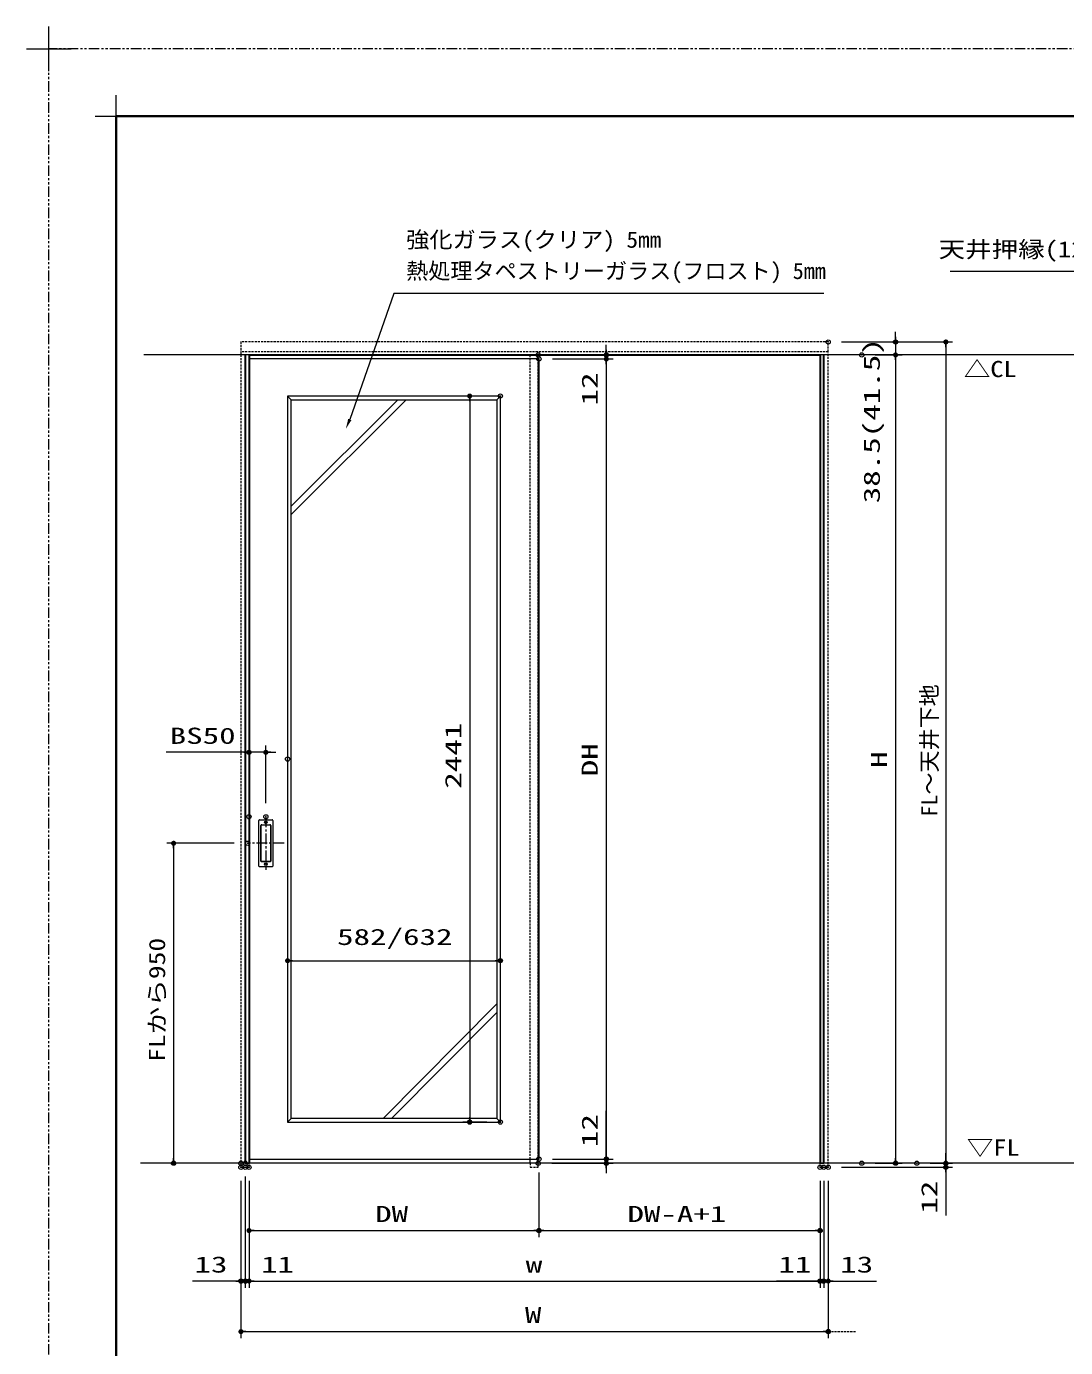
# Model space of a CAD drawing. Units: millimetres, scale not verified. Extents: x -1306 to 1306, y -607 to 607.
# Drawn here: x -1306 to -689, y -177 to 607 of the extents above; entities that cross this region are included whole.
import ezdxf
from ezdxf.enums import TextEntityAlignment as Align

# ---------------------------------------------------------------- set-up
doc = ezdxf.new("R2010")
doc.units = ezdxf.units.MM
doc.header["$LTSCALE"] = 5
doc.header["$PDMODE"] = 32
doc.header["$PDSIZE"] = 2.5
for name, pattern in [('USER1', [2.5, 1.25, -0.25, 0.25, -0.25, 0.25, -0.25]), ('USER2', [0.375, 0.25, -0.125]), ('USER3', [2, 1.25, -0.25, 0.25, -0.25])]:
    doc.linetypes.add(name, pattern=pattern)
for name, color, linetype, lineweight in [('0-1_線(黄)', 2, 'Continuous', 15), ('0-3_陰線', 4, 'USER1', 9), ('0-B_点線(水)', 6, 'USER2', 9), ('0-C_中心線', 3, 'USER3', 9), ('0-D_線(白)', 7, 'Continuous', 30), ('1-0_線(水)', 4, 'Continuous', 9), ('1-1_寸法線', 3, 'Continuous', 13), ('1-4_DEFPOINTS', 7, 'Continuous', 5), ('1-5_0', 3, 'Continuous', 25), ('1-7_図面枠', 7, 'Continuous', 35), ('1-8_一般', 7, 'Continuous', 5)]:
    doc.layers.add(name, color=color, linetype=linetype, lineweight=lineweight)
doc.styles.add('ＭＳ ゴシック', font='')
doc.styles.get('ＭＳ ゴシック').set_extended_font_data('MS Gothic')

# ---------------------------------------------------------------- blocks, each defined once
blk = doc.blocks.new('_DOT')
at = {"layer": '1-5_0'}
blk.add_line((-2.5, 0), (-5, 0), dxfattribs=at)
for points in [[(0, 0), (-2.5, 0), (-2.48, 0.313)], [(0, 0), (-2.48, -0.313), (-2.5, 0)], [(0, 0), (-2.48, 0.313), (-2.421, 0.622)], [(0, 0), (-2.421, -0.622), (-2.48, -0.313)], [(0, 0), (-2.421, 0.622), (-2.324, 0.92)], [(0, 0), (-2.324, -0.92), (-2.421, -0.622)], [(0, 0), (-2.324, 0.92), (-2.191, 1.204)], [(0, 0), (-2.191, -1.204), (-2.324, -0.92)], [(0, 0), (-2.191, 1.204), (-2.023, 1.469)], [(0, 0), (-2.023, -1.469), (-2.191, -1.204)], [(0, 0), (-2.023, 1.469), (-1.822, 1.711)], [(0, 0), (-1.822, -1.711), (-2.023, -1.469)], [(0, 0), (-1.822, 1.711), (-1.594, 1.926)], [(0, 0), (-1.594, -1.926), (-1.822, -1.711)], [(0, 0), (-1.594, 1.926), (-1.34, 2.111)], [(0, 0), (-1.34, -2.111), (-1.594, -1.926)], [(0, 0), (-1.34, 2.111), (-1.064, 2.262)], [(0, 0), (-1.064, -2.262), (-1.34, -2.111)], [(0, 0), (-1.064, 2.262), (-0.773, 2.378)], [(0, 0), (-0.773, -2.378), (-1.064, -2.262)], [(0, 0), (-0.773, 2.378), (-0.468, 2.456)], [(0, 0), (-0.468, -2.456), (-0.773, -2.378)], [(0, 0), (-0.468, 2.456), (-0.157, 2.495)], [(0, 0), (-0.157, -2.495), (-0.468, -2.456)], [(0, 0), (-0.157, 2.495), (0.157, 2.495)], [(0, 0), (0.157, -2.495), (-0.157, -2.495)], [(0, 0), (0.157, 2.495), (0.468, 2.456)], [(0, 0), (0.468, 2.456), (0.773, 2.378)], [(0, 0), (0.773, 2.378), (1.064, 2.262)], [(0, 0), (1.064, 2.262), (1.34, 2.111)], [(0, 0), (1.34, 2.111), (1.594, 1.926)], [(0, 0), (1.594, 1.926), (1.822, 1.711)], [(0, 0), (1.822, 1.711), (2.023, 1.469)], [(0, 0), (2.023, 1.469), (2.191, 1.204)], [(0, 0), (2.191, 1.204), (2.324, 0.92)], [(0, 0), (2.324, 0.92), (2.421, 0.622)], [(0, 0), (2.421, 0.622), (2.48, 0.313)], [(0, 0), (2.48, 0.313), (2.5, 0)], [(0, 0), (0.468, -2.456), (0.157, -2.495)], [(0, 0), (0.773, -2.378), (0.468, -2.456)], [(0, 0), (1.064, -2.262), (0.773, -2.378)], [(0, 0), (1.34, -2.111), (1.064, -2.262)], [(0, 0), (1.594, -1.926), (1.34, -2.111)], [(0, 0), (1.822, -1.711), (1.594, -1.926)], [(0, 0), (2.023, -1.469), (1.822, -1.711)], [(0, 0), (2.191, -1.204), (2.023, -1.469)], [(0, 0), (2.324, -0.92), (2.191, -1.204)], [(0, 0), (2.421, -0.622), (2.324, -0.92)], [(0, 0), (2.48, -0.313), (2.421, -0.622)], [(0, 0), (2.5, 0), (2.48, -0.313)]]:
    blk.add_solid(points, dxfattribs=at)
blk = doc.blocks.new('グループ-13-1')
at = {"layer": '1-8_一般'}
for p, q in [((62041.6, -14029.5), (62041.6, -13365.5)), ((61709.6, -13697.5), (62373.6, -13697.5))]:
    blk.add_line(p, q, dxfattribs=at)

msp = doc.modelspace()

# ---------------------------------------------------------------- linework, layer by layer
at = {"layer": '0-1_線(黄)'}
for p, q in [((-584.67, 412.187), (-1236.55, 412.187)), ((-412.986, -67.813), (-1238.542, -67.813))]:
    msp.add_line(p, q, dxfattribs=at)
at = {"layer": '0-3_陰線'}
for p in [(387.036, 594), (-1292.964, -594)]:
    msp.add_line(p, (-1292.964, 594), dxfattribs=at)
at = {"layer": '0-B_点線(水)', "color": 4}
for p, q in [((-830.034, 414.087), (-1178.834, 414.087)), ((-1007.034, -65.413), (-1007.034, 412.187)), ((-1002.234, -67.813), (-1002.234, 412.187)), ((-1007.034, -67.813), (-1007.034, -70.213)), ((-834.834, -70.213), (-834.834, -67.813)), ((-834.834, -70.213), (-830.034, -70.213)), ((-830.034, -167.813), (-813.777, -167.813))]:
    msp.add_line(p, q, dxfattribs=at)
for points in [[(-830.034, 419.887), (-1178.834, 419.887), (-1178.834, 414.087)], [(-830.034, -70.213), (-830.034, 414.087), (-830.034, 419.887)], [(-1178.834, 414.087), (-1178.834, -70.213), (-1174.034, -70.213), (-1174.034, -67.813)], [(-1007.034, -70.213), (-1002.234, -70.213), (-1002.234, -67.813)]]:
    msp.add_lwpolyline(points, dxfattribs=at)
at = {"layer": '0-C_中心線'}
for p, q in [((-1164.034, 137.898), (-1164.034, 106.476)), ((-1153.244, 122.187), (-1174.824, 122.187))]:
    msp.add_line(p, q, dxfattribs=at)
at = {"layer": '0-D_線(白)'}
for p, q in [((-1176.234, 412.187), (-1176.234, -67.813)), ((-1174.034, 412.187), (-834.834, 412.187)), ((-1174.034, 412.187), (-1174.034, -67.813)), ((-1001.834, -65.413), (-1001.834, 409.787)), ((-834.834, 412.187), (-834.834, -67.813)), ((-832.634, -67.813), (-832.634, 412.187))]:
    msp.add_line(p, q, dxfattribs=at)
at = {"layer": '1-0_線(水)'}
for p, q in [((-1174.034, 412.187), (-1176.234, 412.187)), ((-1001.834, 409.787), (-1174.034, 409.787)), ((-832.634, 412.187), (-834.834, 412.187)), ((-1085.698, 385.587), (-1148.934, 322.352)), ((-1080.698, 385.587), (-1148.934, 317.352)), ((-1026.934, 385.587), (-1024.734, 387.787)), ((-1026.934, 26.795), (-1094.323, -41.213)), ((-1026.934, 21.749), (-1089.323, -41.213)), ((-1176.234, -67.813), (-1174.034, -67.813)), ((-1174.034, -65.413), (-1001.834, -65.413)), ((-1007.034, -67.813), (-1007.034, -65.413)), ((-834.834, -67.813), (-832.634, -67.813))]:
    msp.add_line(p, q, dxfattribs=at)
at = {"layer": '1-1_寸法線'}
for p, q in [((-790.034, 422.887), (-790.034, 425.887)), ((-961.834, 415.187), (-961.834, 418.187)), ((-822.034, 419.887), (-786.034, 419.887)), ((-822.034, 419.887), (-756.148, 419.887)), ((-790.034, 419.887), (-790.034, 412.187)), ((-760.148, 416.887), (-760.148, -64.813)), ((-994.234, 412.187), (-957.834, 412.187)), ((-993.834, 409.787), (-957.834, 409.787)), ((-993.834, 409.787), (-957.834, 409.787)), ((-961.834, 412.187), (-961.834, 409.787)), ((-802.06, 412.187), (-786.034, 412.187)), ((-802.06, 412.187), (-786.034, 412.187)), ((-790.034, 409.187), (-790.034, 321.521)), ((-790.034, 409.187), (-790.034, -64.813)), ((-961.834, 406.787), (-961.834, -62.413)), ((-961.834, 406.787), (-961.834, 381.026)), ((-1148.934, 385.587), (-1151.134, 387.787)), ((-1032.734, 387.787), (-1046.951, 387.787)), ((-1042.951, 384.787), (-1042.951, -40.413)), ((-1177.034, 176.187), (-1223.272, 176.187)), ((-1174.034, 145.898), (-1174.034, 180.187)), ((-1164.034, 176.187), (-1174.034, 176.187)), ((-1164.034, 145.898), (-1164.034, 180.187)), ((-1161.034, 176.187), (-1158.034, 176.187)), ((-1151.134, 164.187), (-1151.134, 48.451)), ((-1168.134, 108.587), (-1168.134, 135.787)), ((-1167.734, 136.187), (-1160.334, 136.187)), ((-1159.934, 135.787), (-1159.934, 108.587)), ((-1166.934, 111.587), (-1166.934, 132.787)), ((-1166.834, 111.687), (-1166.834, 132.687)), ((-1166.534, 133.187), (-1161.534, 133.187)), ((-1166.434, 133.087), (-1161.634, 133.087)), ((-1161.234, 132.687), (-1161.234, 111.687)), ((-1161.134, 132.787), (-1161.134, 111.587)), ((-1182.824, 122.187), (-1222.834, 122.187)), ((-1218.834, 119.187), (-1218.834, -64.813)), ((-1161.534, 111.187), (-1166.534, 111.187)), ((-1161.634, 111.287), (-1166.434, 111.287)), ((-1160.334, 108.187), (-1167.734, 108.187)), ((-1024.734, -35.413), (-1024.734, 56.451)), ((-1148.134, 52.451), (-1027.734, 52.451)), ((-961.834, -62.413), (-961.834, -36.651)), ((-1148.934, -41.213), (-1151.134, -43.413)), ((-1032.734, -43.413), (-1046.951, -43.413)), ((-1026.934, -41.213), (-1024.734, -43.413)), ((-760.148, -64.813), (-760.148, -61.813)), ((-1186.834, -67.813), (-1222.834, -67.813)), ((-994.234, -67.813), (-957.834, -67.813)), ((-993.834, -65.413), (-957.834, -65.413)), ((-993.834, -65.413), (-957.834, -65.413)), ((-961.834, -67.813), (-961.834, -65.413)), ((-822.034, -70.213), (-756.148, -70.213)), ((-802.06, -67.813), (-786.034, -67.813)), ((-769.374, -67.813), (-756.148, -67.813)), ((-769.374, -67.813), (-756.148, -67.813)), ((-760.148, -67.813), (-760.148, -70.213)), ((-1178.834, -78.213), (-1178.834, -171.813)), ((-1178.834, -78.213), (-1178.834, -141.813)), ((-1176.234, -75.813), (-1176.234, -141.813)), ((-1176.234, -78.213), (-1176.234, -141.813)), ((-1174.034, -78.213), (-1174.034, -141.813)), ((-1174.034, -78.213), (-1174.034, -111.813)), ((-1174.034, -78.213), (-1174.034, -141.813)), ((-1001.834, -73.413), (-1001.834, -111.813)), ((-1001.834, -73.413), (-1001.834, -111.813)), ((-961.834, -70.813), (-961.834, -73.813)), ((-834.834, -78.213), (-834.834, -111.813)), ((-834.834, -78.213), (-834.834, -141.813)), ((-834.834, -78.213), (-834.834, -141.813)), ((-832.634, -78.213), (-832.634, -141.813)), ((-832.634, -78.213), (-832.634, -141.813)), ((-830.034, -78.213), (-830.034, -171.813)), ((-830.034, -78.213), (-830.034, -141.813)), ((-760.148, -73.213), (-760.148, -98.974)), ((-1171.034, -107.813), (-1004.834, -107.813)), ((-998.834, -107.813), (-837.834, -107.813)), ((-1181.834, -137.813), (-1207.596, -137.813)), ((-1179.234, -137.813), (-1182.234, -137.813)), ((-1176.234, -137.813), (-1178.834, -137.813)), ((-1176.234, -137.813), (-1174.034, -137.813)), ((-1173.234, -137.813), (-1170.234, -137.813)), ((-1171.034, -137.813), (-1148.129, -137.813)), ((-1171.034, -137.813), (-837.834, -137.813)), ((-837.834, -137.813), (-860.738, -137.813)), ((-835.634, -137.813), (-838.634, -137.813)), ((-832.634, -137.813), (-834.834, -137.813)), ((-832.634, -137.813), (-830.034, -137.813)), ((-829.634, -137.813), (-826.634, -137.813)), ((-827.034, -137.813), (-801.272, -137.813)), ((-1175.834, -167.813), (-833.034, -167.813))]:
    msp.add_line(p, q, dxfattribs=at)
for points in [[(-757.542, 461.952), (-625.813, 461.952), (-590.694, 425.302)], [(-832.535, 448.7), (-1088.097, 448.7), (-1114.144, 373.885)]]:
    msp.add_lwpolyline(points, dxfattribs=at)
for points in [[(-1151.134, 387.787), (-1151.134, -43.413), (-1024.734, -43.413), (-1024.734, 387.787)], [(-1148.934, 385.587), (-1026.934, 385.587), (-1026.934, -41.213), (-1148.934, -41.213)]]:
    msp.add_lwpolyline(points, close=True, dxfattribs=at)
for centre in [(-1164.034, 134.587), (-1164.034, 109.787)]:
    msp.add_circle(centre, 0.8, dxfattribs=at)
for centre, start, end in [((-1167.734, 135.787), 90, 180), ((-1160.334, 135.787), 0, 90), ((-1166.534, 132.787), 90, 180), ((-1166.434, 132.687), 90, 180), ((-1161.634, 132.687), 0, 90), ((-1161.534, 132.787), 0, 90), ((-1166.534, 111.587), 180, 270), ((-1166.434, 111.687), 180, 270), ((-1161.634, 111.687), 270, 0), ((-1161.534, 111.587), 270, 0), ((-1167.734, 108.587), 180, 270), ((-1160.334, 108.587), 270, 0)]:
    msp.add_arc(centre, 0.4, start, end, dxfattribs=at)
msp.add_solid([(-1116.506, 368.369), (-1115.102, 374.295), (-1113.186, 373.474)], dxfattribs=at)
at = {"layer": '1-4_DEFPOINTS'}
for p, q in [((-1252.964, 541.55), (-1252.964, 566.45)), ((-1265.414, 554), (-1240.514, 554))]:
    msp.add_line(p, q, dxfattribs=at)
for p in [(-830.034, 419.887), (-830.034, 419.887), (-790.034, 419.887), (-1002.234, 412.187), (-1001.834, 409.787), (-961.834, 412.187), (-810.06, 412.187), (-1024.734, 387.787), (-1174.034, 176.187), (-1151.134, 172.187), (-1174.034, 137.898), (-1164.034, 137.898), (-1174.824, 122.187), (-1024.734, 52.451), (-1042.951, -43.413), (-1024.734, -43.413), (-1024.734, -43.413), (-1218.834, -67.813), (-1178.834, -67.813), (-1178.834, -70.213), (-1176.234, -67.813), (-1176.234, -70.213), (-1174.034, -70.213), (-1002.234, -67.813), (-1001.834, -65.413), (-1001.834, -65.413), (-961.834, -65.413), (-961.834, -67.813), (-834.834, -70.213), (-832.634, -70.213), (-830.034, -70.213), (-830.034, -70.213), (-830.034, -70.213), (-810.06, -67.813), (-790.034, -67.813), (-777.374, -67.813), (-760.148, -67.813), (-760.148, -70.213), (-1001.834, -107.813), (-834.834, -107.813), (-1178.834, -137.813), (-1176.234, -137.813), (-834.834, -137.813), (-832.634, -137.813), (-830.034, -167.813)]:
    msp.add_point(p, dxfattribs=at)
at = {"layer": '1-7_図面枠'}
msp.add_lwpolyline([(-1252.964, -554), (347.036, -554), (347.036, 554), (-1252.964, 554)], close=True, dxfattribs=at)

# ---------------------------------------------------------------- block references
at = {"layer": '0-3_陰線', "xscale": 0.04, "yscale": 0.04}
msp.add_blockref('グループ-13-1', (-3774.629, 1141.9), dxfattribs=at)
at = {"layer": '1-1_寸法線', "xscale": 0.6, "yscale": 0.6}
for p, rotation in [((-790.034, 419.887), 270), ((-760.148, 419.887), 90), ((-961.834, 412.187), 270), ((-961.834, 409.787), 90), ((-961.834, 409.787), 90), ((-790.034, 412.187), 90), ((-790.034, 412.187), 90), ((-1042.951, 387.787), 90), ((-1164.034, 176.187), 180), ((-1218.834, 122.187), 90), ((-1151.134, 52.451), 180), ((-1042.951, -43.413), 270), ((-961.834, -65.413), 270), ((-961.834, -65.413), 270), ((-1218.834, -67.813), 270), ((-961.834, -67.813), 90), ((-790.034, -67.813), 270), ((-760.148, -67.813), 270), ((-760.148, -67.813), 270), ((-760.148, -70.213), 90), ((-1174.034, -107.813), 180), ((-1001.834, -107.813), 180), ((-1176.234, -137.813), 180), ((-1174.034, -137.813), 180), ((-1174.034, -137.813), 180), ((-832.634, -137.813), 180), ((-830.034, -137.813), 180), ((-1178.834, -167.813), 180)]:
    msp.add_blockref('_DOT', p, dxfattribs=dict(at, rotation=rotation))
for p in [(-1174.034, 176.187), (-1024.734, 52.451), (-1001.834, -107.813), (-834.834, -107.813), (-1178.834, -137.813), (-1176.234, -137.813), (-834.834, -137.813), (-834.834, -137.813), (-832.634, -137.813), (-830.034, -167.813)]:
    msp.add_blockref('_DOT', p, dxfattribs=at)

# ---------------------------------------------------------------- texts
at = {"layer": '0-1_線(黄)', "style": 'ＭＳ ゴシック', "width": 1.2}
for s, p in [('△CL', (-749.457, 396.137)), ('▽FL', (-747.687, -66.217))]:
    msp.add_text(s, height=9.604, dxfattribs=at).set_placement(p, align=Align.BOTTOM_LEFT)
at = {"layer": '1-1_寸法線', "style": 'ＭＳ ゴシック'}
for s, height, width, p in [('強化ガラス(クリア) 5mm', 9.621, 1.05, (-1080.697, 472.95)), ('天井押縁(12×13.5)', 9.621, 1.2, (-764.423, 467.187)), ('BS50', 9.604, 1.5, (-1221.177, 178.337)), ('582/632', 9.604, 1.5, (-1121.743, 58.887)), ('DW', 9.604, 1.5, (-1099.124, -105.663)), ('DW-A+1', 9.604, 1.5, (-949.286, -105.663)), ('13', 9.604, 1.5, (-1206.453, -135.663)), ('11', 9.604, 1.5, (-1166.891, -135.663)), ('11', 9.604, 1.5, (-859.596, -135.663)), ('13', 9.604, 1.5, (-822.891, -135.663)), ('w', 9.604, 1.5, (-1009.672, -135.663)), ('W', 9.604, 1.5, (-1010.148, -165.663))]:
    msp.add_text(s, height=height, dxfattribs=dict(at, width=width)).set_placement(p, align=Align.BOTTOM_LEFT)
msp.add_text('熱処理タペストリーガラス(フロスト) 5mm', height=9.621, dxfattribs=at).set_placement((-1080.697, 454.379), align=Align.BOTTOM_LEFT)
for s, height, width, p in [('38.5(41.5)', 9.604, 1.5, (-796.469, 324.092)), ('12', 9.604, 1.5, (-963.983, 382.168)), ('2441', 9.604, 1.5, (-1045.101, 154.568)), ('DH', 9.604, 1.5, (-963.983, 161.949)), ('H', 9.604, 1.5, (-792.183, 166.949)), ('FLから950', 9.621, 1.25, (-1220.983, -7.67)), ('12', 9.604, 1.5, (-963.983, -58.27)), ('12', 9.604, 1.5, (-762.298, -97.832))]:
    msp.add_text(s, height=height, rotation=90, dxfattribs=dict(at, width=width)).set_placement(p, align=Align.BOTTOM_LEFT)
msp.add_text('FL～天井下地', height=9.604, rotation=90, dxfattribs=at).set_placement((-762.298, 138.046), align=Align.BOTTOM_LEFT)

doc.saveas('drawing.dxf')
